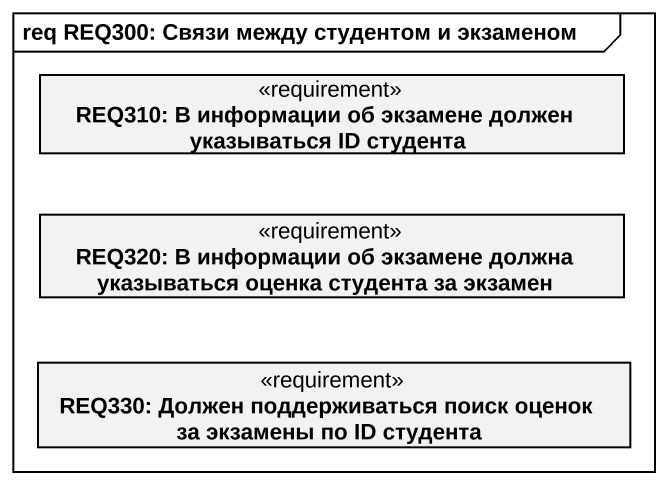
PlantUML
@startuml
mainframe req REQ300: Связи между студентом и экзаменом
hide circle
hide empty members
class "REQ310: В информации об экзамене должен указываться ID студента" as REQ310_В_информации_об <<requirement>>
class "REQ320: В информации об экзамене должна указываться оценка студента за экзамен" as REQ320_В_информации_об <<requirement>>
class "REQ330: Должен поддерживаться поиск оценок за экзамены по ID студента" as REQ330_Должен <<requirement>>
@enduml
